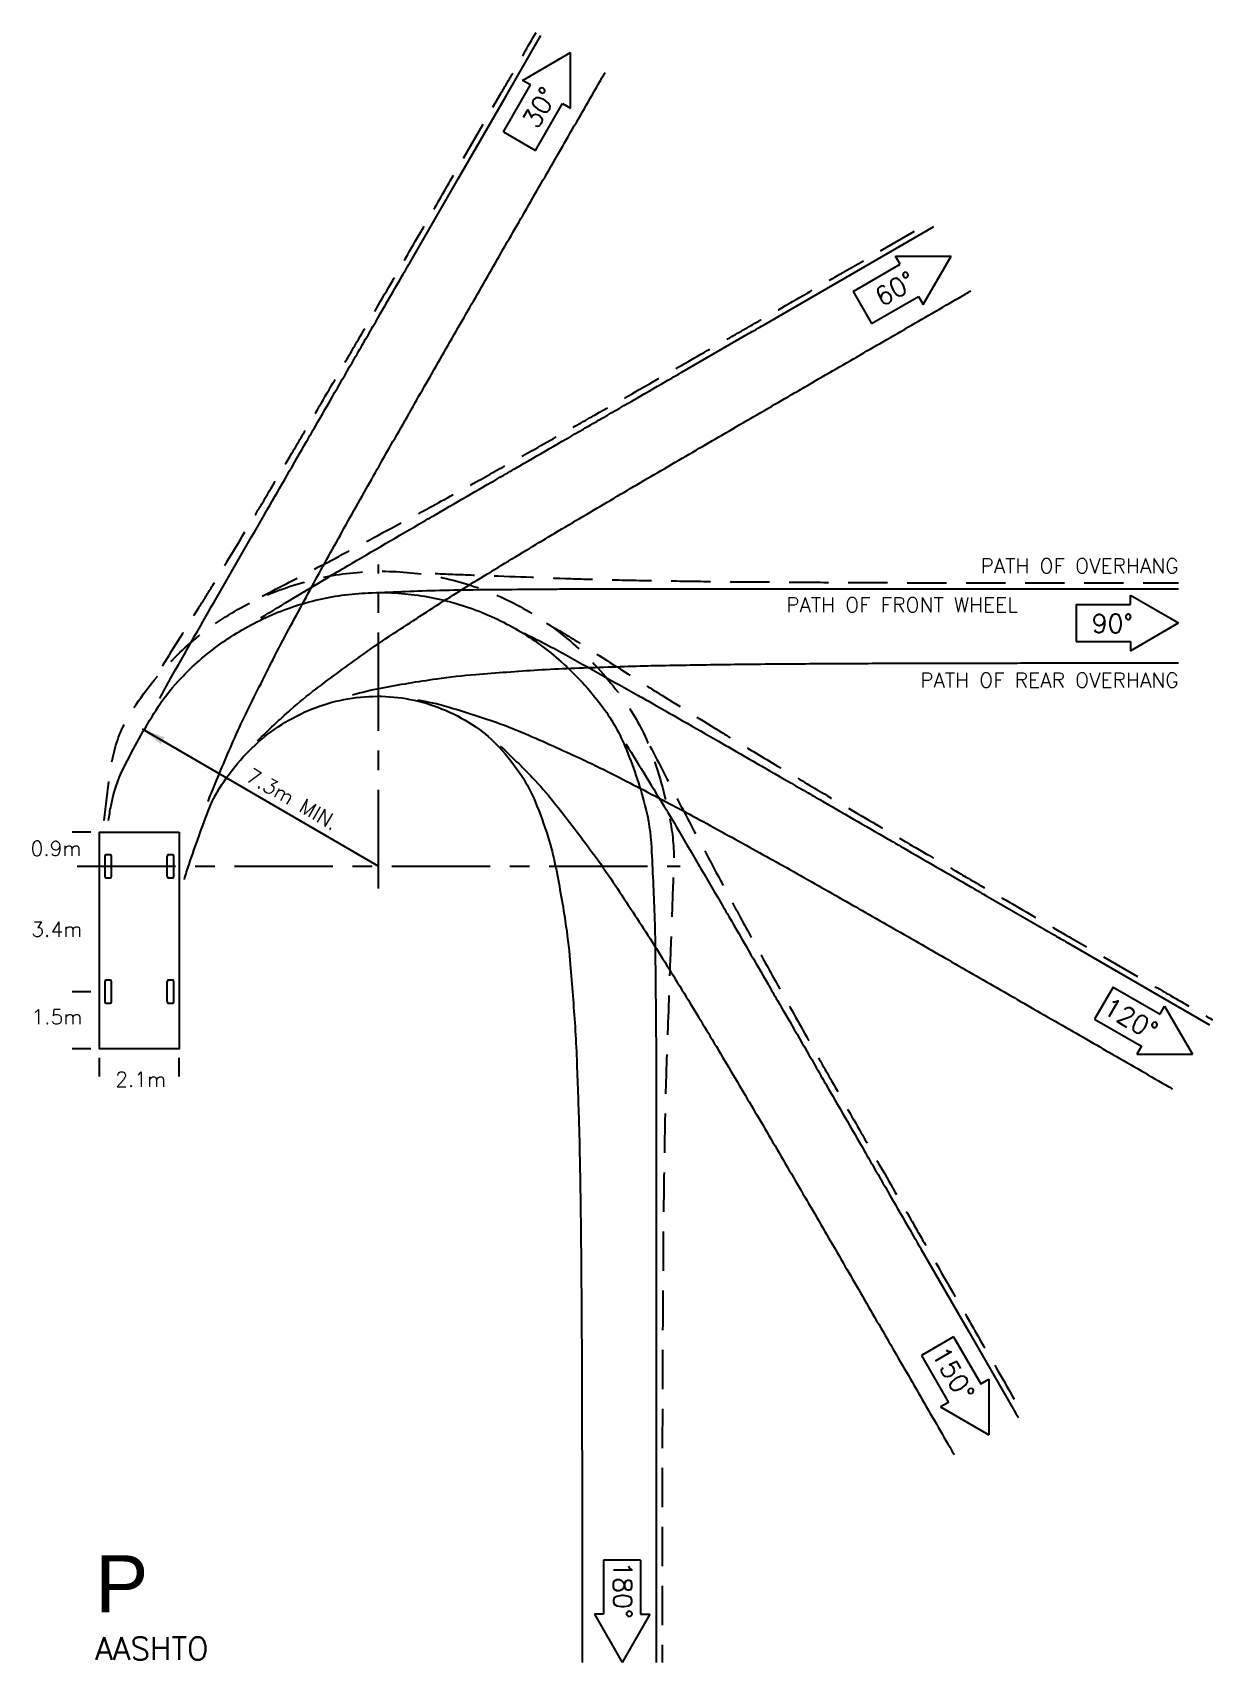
# Model space of a CAD drawing. Extents: x -9.2 to 22.2, y -21.2 to 22.2.
import ezdxf
from ezdxf.enums import TextEntityAlignment as Align

# ---------------------------------------------------------------- set-up
doc = ezdxf.new("R2010")
doc.units = 0
doc.header["$LTSCALE"] = 2.1
doc.header["$MEASUREMENT"] = 0
doc.linetypes.add('CENTER', pattern=[2, 1.25, -0.25, 0.25, -0.25])
doc.linetypes.add('DASHED', pattern=[0.75, 0.5, -0.25])
for name, color, linetype in [('DIMS', 1, 'CONTINUOUS'), ('OVERHANG', 2, 'DASHED'), ('TEXT', 4, 'CONTINUOUS'), ('VEHICLE', 7, 'CONTINUOUS'), ('WHEELS', 3, 'CONTINUOUS')]:
    doc.layers.add(name, color=color, linetype=linetype)
doc.styles.add('SANSSERIF', font='SAS_____.pfb', dxfattribs={"height": 2})
doc.styles.get("Standard").update_dxf_attribs({"font": 'ROMANS.shx', "height": 2})

msp = doc.modelspace()

# ---------------------------------------------------------------- linework, layer by layer
at = {"layer": 'DIMS', "linetype": 'CENTER'}
for p, q in [((0, -0.588), (0, 8.051)), ((-8.048, 0), (8.048, 0))]:
    msp.add_line(p, q, dxfattribs=at)
at = {"layer": 'DIMS'}
for p, q in [((-6.312, 3.668), (0, 0)), ((-7.684, 0.912), (-8.178, 0.912)), ((-7.684, -3.346), (-8.178, -3.346)), ((-7.684, -4.867), (-8.178, -4.867)), ((-7.452, -5.608), (-7.452, -5.114)), ((-5.323, -5.608), (-5.323, -5.114))]:
    msp.add_line(p, q, dxfattribs=at)
msp.add_solid([(-5.812, 3.255), (-5.706, 3.44), (-6.312, 3.668)], dxfattribs=at)
at = {"layer": 'OVERHANG', "flags": 128}
for points in [[(-5.768, 5.345, -0.001464), (-4.792, 6.91, 0.00391), (-4.429, 7.498, 0.000542), (-3.445, 9.124, 0.001625), (-3.119, 9.668, 0.00065), (-2.315, 11.023, 0.001067), (-1.829, 11.85, 0.000288), (-1.02, 13.234, 0.000496), (-0.551, 14.039, 0.000118), (0.324, 15.545, 0.00026), (0.722, 16.231, 0.000064), (1.56, 17.679, 0.000124), (1.992, 18.425), (3.26, 20.62, 0.000071), (3.541, 21.105, 0.00003), (4.199, 22.244)], [(-3.109, 7.203, -0.002329), (-1.672, 7.951, 0.004112), (-0.861, 8.378, 0.000264), (1.09, 9.426, 0.001814), (1.373, 9.579, 0.00142), (2.599, 10.255, 0.001751), (3.59, 10.809, 0.000511), (4.899, 11.548, 0.000745), (5.796, 12.058, 0.000199), (7.341, 12.94, 0.00047), (7.996, 13.316, 0.000135), (9.369, 14.104, 0.000225), (10.194, 14.578, 0.000047), (11.706, 15.449, 0.000104), (12.39, 15.844, 0.000023), (12.431, 15.867, 0), (14.586, 17.11, 0.000059), (14.596, 17.116, 0.000004), (14.74, 17.199)], [(-7.325, 1.224, -0.003333), (-7.179, 2.411, -0.025836), (-7.07, 3.01, -0.084008), (-6.602, 4.121, -0.054396), (-5.442, 5.569, -0.049022), (-4.251, 6.549, -0.049667), (-2.909, 7.267, -0.048218), (-1.42, 7.721, -0.049636), (0.085, 7.872, -0.050404), (1.614, 7.719, -0.050324), (3.084, 7.263, -0.048995), (4.431, 6.528, -0.048894), (5.612, 5.543, -0.048449), (6.699, 4.201, -0.062133), (7.298, 2.993, -0.036287), (7.781, 1.204, -0.056956), (7.872, 0.026, -0.000104), (7.818, -1.448, 0.000144), (7.779, -2.509, 0.000004), (7.692, -4.916, 0.00008), (7.687, -5.044, 0.002811), (7.655, -6.098, 0.002001), (7.624, -7.579, 0.001076), (7.604, -8.935, 0.00124), (7.592, -10.113, 0.000316), (7.581, -11.793, 0.000621), (7.577, -12.648, 0.000164), (7.571, -14.34, 0.000329), (7.569, -15.183, 0.000082), (7.566, -16.858, 0.000159), (7.565, -17.718), (7.563, -20.252, 0.000092), (7.563, -20.469, 0.000026), (7.563, -21.241)], [(1.508, 7.812, 0.001505), (2.592, 7.769, 0.00005), (4.988, 7.68, 0.000839), (5.13, 7.675, 0.002621), (6.231, 7.644, 0.002007), (7.668, 7.616, 0.000843), (9.135, 7.597, 0.001156), (10.206, 7.587, 0.000298), (11.883, 7.576, 0.00058), (12.743, 7.572, 0.000154), (14.436, 7.566, 0.000309), (15.281, 7.564, 0.000077), (16.957, 7.562, 0.00015), (17.819, 7.561), (20.357, 7.559, 0.000086), (20.574, 7.559, 0.000024), (21.346, 7.559)], [(4.481, 6.484, -0.010393), (5.409, 5.924, -0.001401), (6.933, 4.954, 0.00345), (7.553, 4.563, 0.000799), (9.156, 3.571, 0.002305), (9.714, 3.231, 0.001213), (10.852, 2.547, 0.001329), (11.893, 1.929, 0.000384), (13.357, 1.067, 0.000776), (14.081, 0.643, 0.000239), (15.484, -0.176, 0.000425), (16.274, -0.635, 0.000102), (17.729, -1.479, 0.000201), (18.469, -1.908), (20.666, -3.179, 0.000114), (21.133, -3.449, 0.000048), (22.248, -4.093)], [(7.24, 3.203, -0.002348), (7.978, 1.781, 0.004012), (8.413, 0.95, 0.000264), (9.459, -1.01, 0.001851), (9.61, -1.289, 0.00149), (10.243, -2.444, 0.001606), (10.837, -3.511, 0.000645), (11.609, -4.885, 0.001056), (12.083, -5.722, 0.000285), (12.878, -7.116, 0.000491), (13.341, -7.926, 0.000117), (14.209, -9.438, 0.000257), (14.605, -10.127, 0.000063), (15.441, -11.579, 0.000122), (15.871, -12.326, 0.000027), (15.909, -12.392, 0.000001), (17.139, -14.524, 0.000069), (17.142, -14.529, 0.000003), (17.203, -14.634)]]:
    msp.add_lwpolyline(points, format="xyb", dxfattribs=at)
at = {"layer": 'TEXT'}
for p, q in [((3.837, 20.97), (5.121, 21.711)), ((5.121, 20.228), (5.121, 21.711)), ((4.051, 20.846), (3.837, 20.97)), ((3.328, 19.594), (4.051, 20.846)), ((4.184, 19.099), (4.907, 20.352)), ((4.907, 20.352), (5.121, 20.228)), ((3.328, 19.594), (4.184, 19.099)), ((13.913, 16.062), (13.79, 16.276)), ((13.79, 16.276), (15.273, 16.276)), ((14.531, 14.992), (15.273, 16.276)), ((12.661, 15.339), (13.913, 16.062)), ((12.661, 15.339), (13.155, 14.483)), ((13.155, 14.483), (14.408, 15.206)), ((14.408, 15.206), (14.531, 14.992)), ((18.616, 6.987), (18.616, 5.999)), ((18.616, 6.987), (20.062, 6.987)), ((20.062, 6.987), (20.062, 7.235)), ((20.062, 7.235), (21.346, 6.493)), ((20.062, 5.752), (21.346, 6.493)), ((18.616, 5.999), (20.062, 5.999)), ((20.062, 5.999), (20.062, 5.752)), ((19.598, -3.223), (19.103, -4.079)), ((19.598, -3.223), (20.85, -3.946)), ((20.85, -3.946), (20.973, -3.732)), ((20.973, -3.732), (21.715, -5.016)), ((19.103, -4.079), (20.356, -4.802)), ((20.356, -4.802), (20.232, -5.016)), ((20.232, -5.016), (21.715, -5.016)), ((15.343, -12.555), (14.486, -13.05)), ((15.343, -12.555), (16.066, -13.808)), ((14.486, -13.05), (15.21, -14.302)), ((16.066, -13.808), (16.28, -13.684)), ((16.28, -13.684), (16.28, -15.167)), ((15.21, -14.302), (14.996, -14.426)), ((14.996, -14.426), (16.28, -15.167)), ((6.991, -18.51), (6.003, -18.51)), ((6.003, -18.51), (6.003, -19.957)), ((6.991, -18.51), (6.991, -19.957)), ((6.003, -19.957), (5.756, -19.957)), ((5.756, -19.957), (6.497, -21.241)), ((7.238, -19.957), (6.497, -21.241)), ((6.991, -19.957), (7.238, -19.957))]:
    msp.add_line(p, q, dxfattribs=at)
at = {"layer": 'VEHICLE'}
msp.add_lwpolyline([(-5.323, 0.912), (-5.323, -4.867), (-7.452, -4.867), (-7.452, 0.912)], close=True, dxfattribs=at)
for points in [[(-7.136, -0.228, -0.14), (-7.156, -0.313, -0.24), (-7.167, -0.317), (-7.269, -0.317, -0.24), (-7.28, -0.313, -0.14), (-7.3, -0.228), (-7.3, 0.228, -0.14), (-7.28, 0.313, -0.24), (-7.269, 0.317), (-7.167, 0.317, -0.24), (-7.156, 0.313, -0.14), (-7.136, 0.228)], [(-5.475, -0.228, -0.14), (-5.495, -0.313, -0.24), (-5.507, -0.317), (-5.608, -0.317, -0.24), (-5.62, -0.313, -0.14), (-5.64, -0.228), (-5.64, 0.228, -0.14), (-5.62, 0.313, -0.24), (-5.608, 0.317), (-5.507, 0.317, -0.24), (-5.495, 0.313, -0.14), (-5.475, 0.228)], [(-7.3, -3.118, -0.14), (-7.28, -3.033, -0.24), (-7.269, -3.029), (-7.167, -3.029, -0.24), (-7.156, -3.033, -0.14), (-7.136, -3.118), (-7.136, -3.574, -0.14), (-7.156, -3.659, -0.24), (-7.167, -3.663), (-7.269, -3.663, -0.24), (-7.28, -3.659, -0.14), (-7.3, -3.574)], [(-5.64, -3.118, -0.14), (-5.62, -3.033, -0.24), (-5.608, -3.029), (-5.507, -3.029, -0.24), (-5.495, -3.033, -0.14), (-5.475, -3.118), (-5.475, -3.574, -0.14), (-5.495, -3.659, -0.24), (-5.507, -3.663), (-5.608, -3.663, -0.24), (-5.62, -3.659, -0.14), (-5.64, -3.574)]]:
    msp.add_lwpolyline(points, format="xyb", close=True, dxfattribs=at)
at = {"layer": 'WHEELS', "flags": 128}
for points in [[(-5.842, 4.481, -0.008737), (-5.554, 5.008, -0.000127), (-4.394, 7.046, -0.001039), (-4.251, 7.295, -0.000028), (-3.102, 9.29, -0.000232), (-2.963, 9.531, -0.000012), (-1.922, 11.337, -0.000052), (-1.686, 11.746, -0.000003), (-0.645, 13.548, -0.000012), (-0.413, 13.95, -0.000001), (0.626, 15.75, -0.000003), (0.856, 16.149), (2.125, 18.346), (3.393, 20.542), (4.331, 22.167)], [(-4.546, 1.73, -0.021194), (-4.474, 1.932, -0.005974), (-3.88, 3.338, -0.011425), (-3.545, 4.062, -0.0033), (-2.819, 5.515, -0.005851), (-2.394, 6.327, -0.001316), (-1.58, 7.832, -0.002726), (-1.181, 8.555, -0.000588), (-0.334, 10.067, -0.001269), (0.062, 10.766, -0.000277), (0.917, 12.269, -0.000594), (1.318, 12.97, -0.000131), (2.177, 14.468, -0.000279), (2.581, 15.17, -0.000061), (3.442, 16.666, -0.000131), (3.846, 17.368, -0.000029), (4.708, 18.863, -0.000061), (5.113, 19.565, -0.000014), (5.975, 21.06, -0.000005), (6.044, 21.178, -0.000006)], [(-3.148, 6.627, -0.000974), (-1.383, 7.69, -0.00313), (-0.831, 8.017, -0.000083), (1.198, 9.2, -0.000727), (1.43, 9.334, -0.000039), (3.235, 10.379, -0.000166), (3.657, 10.623, -0.000008), (5.462, 11.665, -0.000037), (5.868, 11.9, -0.000002), (7.67, 12.94, -0.000008), (8.071, 13.172, 0), (9.87, 14.211, -0.000002), (10.269, 14.441), (12.466, 15.709), (14.662, 16.977), (14.816, 17.066)], [(-3.232, 3.351, -0.013419), (-2.34, 4.184, -0.019157), (-1.678, 4.726, -0.006599), (-0.408, 5.661, -0.010708), (0.394, 6.21, -0.00249), (1.814, 7.127, -0.004957), (2.534, 7.577, -0.001045), (4.022, 8.482, -0.002288), (4.704, 8.891, -0.000496), (6.195, 9.773, -0.001067), (6.888, 10.181, -0.000234), (8.381, 11.052, -0.0005), (9.079, 11.459, -0.00011), (10.573, 12.326, -0.000234), (11.273, 12.732, -0.000052), (12.767, 13.597, -0.00011), (13.468, 14.002, -0.000024), (14.963, 14.866, -0.000052), (15.664, 15.272, -0.000001), (15.805, 15.353, -0.000024)], [(-0.392, 7.289, -0.003304), (1.385, 7.358, -0.005956), (2.372, 7.379, -0.000162), (4.758, 7.398, -0.001446), (5.025, 7.4, -0.000081), (7.112, 7.404, -0.000335), (7.618, 7.404, -0.000017), (9.707, 7.405, -0.000075), (10.182, 7.405, -0.000004), (12.267, 7.406, -0.000017), (12.732, 7.406, -0.000001), (14.815, 7.406, -0.000004), (15.276, 7.406), (17.816, 7.406), (20.355, 7.406), (21.346, 7.406)], [(-7.209, 1.224, -0.011494), (-7.142, 1.619, -0.067126), (-6.801, 2.628, -0.025531), (-5.938, 4.17, -0.045904), (-5.34, 4.951, -0.048421), (-4.308, 5.873, -0.047193), (-3.089, 6.6, -0.048957), (-1.771, 7.075, -0.048131), (-0.363, 7.291, -0.04911), (1.046, 7.231, -0.048657), (2.43, 6.895, -0.049177), (3.717, 6.3, -0.049058), (4.865, 5.463, -0.049092), (5.947, 4.29, -0.062698), (6.57, 3.206, -0.03514), (7.105, 1.625, -0.051407), (7.279, 0.496, -0.003595), (7.357, -1.296, -0.006587), (7.379, -2.275, -0.000199), (7.401, -4.643, -0.001623), (7.403, -4.932, -0.000093), (7.407, -7.015, -0.000378), (7.408, -7.526, -0.000019), (7.409, -9.612, -0.000085), (7.409, -10.089, -0.000004), (7.409, -12.171, -0.000019), (7.409, -12.636, -0.000001), (7.409, -14.716, -0.000004), (7.409, -15.177), (7.409, -17.715), (7.409, -20.251), (7.409, -21.241)], [(3.888, 6.218, -0.013365), (4.928, 5.675, -0.000444), (6.927, 4.559, -0.00254), (7.276, 4.362, -0.000111), (9.183, 3.269, -0.000593), (9.542, 3.063, -0.000031), (11.352, 2.02, -0.000134), (11.771, 1.779, -0.000007), (13.578, 0.736, -0.00003), (13.983, 0.502, -0.000001), (15.787, -0.54, -0.000007), (16.187, -0.771, 0), (17.99, -1.812, -0.000001), (18.388, -2.041), (20.587, -3.311), (22.171, -4.226)], [(-0.701, 4.573, -0.024933), (0.055, 4.755, -0.010901), (1.548, 5.003, -0.015728), (2.591, 5.12, -0.003799), (4.252, 5.241, -0.007222), (5.128, 5.285, -0.001482), (6.878, 5.343, -0.003301), (7.664, 5.361, -0.000708), (9.399, 5.388, -0.001533), (10.201, 5.397, -0.000334), (11.93, 5.41, -0.000717), (12.737, 5.414, -0.000157), (14.451, 5.42, -0.000328), (15.274, 5.422, -0.000082), (17.039, 5.424, -0.000188), (17.81, 5.425, -0.000031), (19.458, 5.426, -0.000057), (20.346, 5.427, -0.000005), (21.346, 5.427, -0.000038)], [(-5.185, -0.349, -0.013114), (-5.06, 0.051, -0.008519), (-4.515, 1.562, -0.038341), (-4.363, 1.886, -0.040876), (-3.839, 2.655, -0.041302), (-3.203, 3.321, -0.046748), (-2.492, 3.842, -0.044982), (-1.666, 4.24, -0.04791), (-0.82, 4.469, -0.046972), (0.072, 4.535, -0.048545), (0.943, 4.432, -0.048293), (1.782, 4.163, -0.048631), (2.604, 3.709, -0.056226), (3.218, 3.177, -0.040407), (3.807, 2.424, -0.048917), (4.176, 1.725, -0.020278), (4.522, 0.771, -0.026743), (4.714, 0.025, -0.011746), (4.979, -1.464, -0.016857), (5.104, -2.511, -0.004034), (5.233, -4.174, -0.007698), (5.28, -5.047, -0.001569), (5.341, -6.8, -0.003511), (5.361, -7.584, -0.000752), (5.39, -9.32, -0.00163), (5.399, -10.12, -0.000355), (5.412, -11.85, -0.000762), (5.417, -12.657, -0.000167), (5.423, -14.372, -0.000349), (5.425, -15.193, -0.000087), (5.428, -16.957, -0.000198), (5.429, -17.73, -0.000033), (5.43, -19.382, -0.000062), (5.43, -20.266, -0.000005), (5.431, -21.241, -0.000041)], [(1.037, 4.437, -0.032268), (1.823, 4.262, -0.013172), (3.134, 3.842, -0.019317), (4.007, 3.498, -0.005556), (5.484, 2.831, -0.009718), (6.316, 2.423, -0.002106), (7.845, 1.629, -0.004455), (8.564, 1.244, -0.000945), (10.088, 0.406, -0.002061), (10.784, 0.017, -0.000447), (12.292, -0.834, -0.000962), (12.992, -1.232, -0.000211), (14.492, -2.089, -0.00045), (15.194, -2.491, -0.000099), (16.691, -3.351, -0.000211), (17.393, -3.755, -0.000047), (18.889, -4.616, -0.000099), (19.591, -5.021, -0.000022), (21.086, -5.883, -0.000006), (21.182, -5.939, -0.00001)], [(3.246, 3.205, -0.016396), (4.105, 2.364, -0.02304), (4.668, 1.719, -0.007968), (5.628, 0.47, -0.012811), (6.193, -0.33, -0.002925), (7.126, -1.746, -0.005876), (7.578, -2.459, -0.001226), (8.491, -3.947, -0.002702), (8.9, -4.625, -0.000583), (9.786, -6.115, -0.001258), (10.194, -6.807, -0.000275), (11.067, -8.299, -0.000589), (11.474, -8.997, -0.000129), (12.341, -10.49, -0.000276), (12.748, -11.19, -0.000061), (13.613, -12.684, -0.00013), (14.018, -13.385, -0.000029), (14.882, -14.879, -0.000061), (15.288, -15.581, -0.000001), (15.357, -15.7, -0.000029)], [(6.599, 3.265, -0.001347), (7.677, 1.503, -0.004184), (8.017, 0.932, -0.00014), (9.184, -1.062, -0.000994), (9.347, -1.342, -0.000054), (10.393, -3.149, -0.000228), (10.641, -3.578, -0.000012), (11.685, -5.385, -0.000051), (11.921, -5.794, -0.000003), (12.963, -7.598, -0.000011), (13.195, -8, -0.000001), (14.236, -9.803, -0.000003), (14.467, -10.202), (15.737, -12.401), (17.006, -14.6), (17.07, -14.711)]]:
    msp.add_lwpolyline(points, format="xyb", dxfattribs=at)

# ---------------------------------------------------------------- texts
at = {"layer": 'TEXT'}
for s, height, rotation, p in [('30%%d', 0.4943, 60, (4.237, 19.645)), ('60%%d', 0.4943, 30, (13.428, 14.922)), ('7.3m MIN.', 0.3954, 330, (-3.575, 2.299)), ('120%%d', 0.4943, 330, (19.281, -3.9)), ('150%%d', 0.4943, 300, (14.734, -13)), ('180%%d', 0.4943, 270, (6.265, -18.546))]:
    msp.add_text(s, height=height, rotation=rotation, dxfattribs=at).set_placement(p)
for s, height, p in [('PATH OF OVERHANG', 0.39542, (21.346, 7.82)), ('PATH OF FRONT WHEEL', 0.39542, (17.059, 6.778)), ('PATH OF REAR OVERHANG', 0.39542, (21.346, 4.77)), ('0.9m', 0.3954, (-7.93, 0.28)), ('3.4m', 0.3954, (-7.911, -1.878)), ('1.5m', 0.3954, (-7.909, -4.214)), ('2.1m', 0.3954, (-5.675, -5.882))]:
    msp.add_text(s, height=height, dxfattribs=at).set_placement(p, align=Align.RIGHT)
for s, height, p in [('90%%d', 0.4943, (19.027, 6.231)), ('AASHTO', 0.6083, (-7.563, -21.175))]:
    msp.add_text(s, height=height, dxfattribs=at).set_placement(p)
at = {"layer": 'TEXT', "style": 'SANSSERIF'}
msp.add_text('P', height=1.521, dxfattribs=at).set_placement((-7.563, -19.904))

doc.saveas('drawing.dxf')
